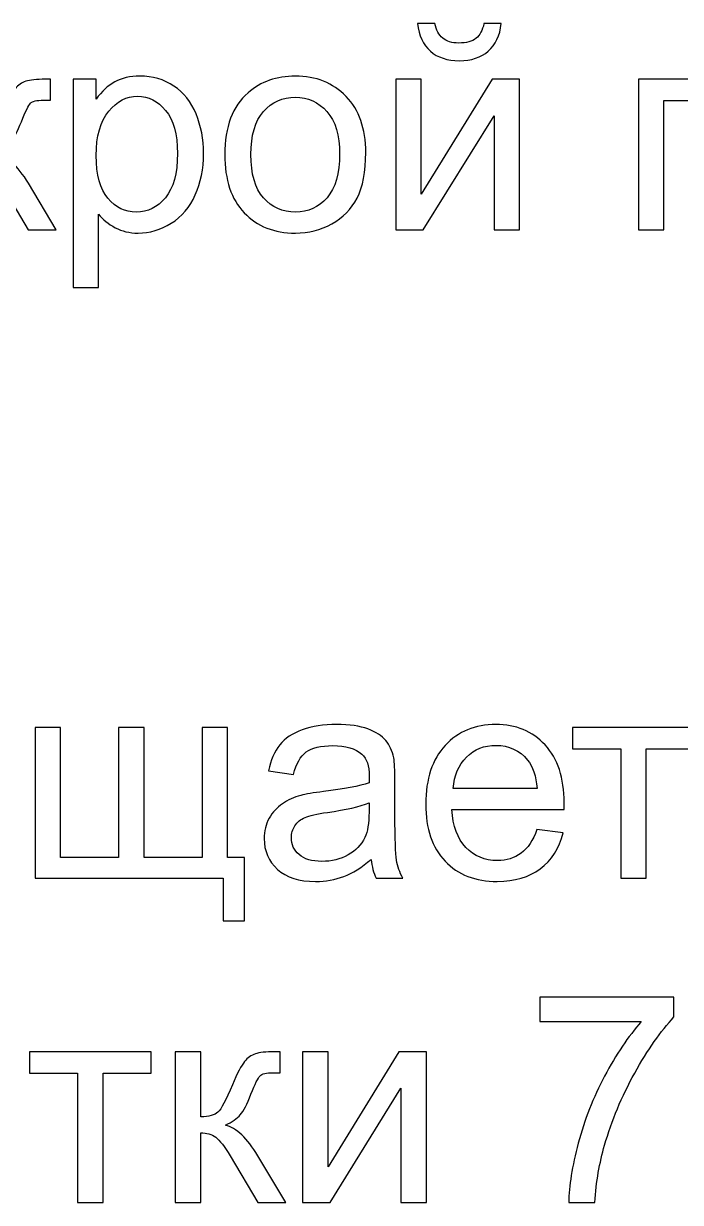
# Model space of a CAD drawing. Header units: centimetres. Extents: x 259 to 610, y 357 to 1252.
# Drawn here: x 314.55 to 322.54, y 1017.49 to 1031.82 of the extents above; entities that cross this region are included whole.
import ezdxf

# ---------------------------------------------------------------- set-up
doc = ezdxf.new("R2010")
doc.units = ezdxf.units.CM
doc.header["$MEASUREMENT"] = 0
doc.layers.add('layer 1', color=7, linetype='Continuous')

msp = doc.modelspace()

# ---------------------------------------------------------------- linework, layer by layer
at = {"layer": 'layer 1', "color": 250}
for points, knots in [([(320.14587, 1031.81939), (320.14587, 1031.81939), (320.35754, 1031.81939), (320.35754, 1031.81939), (320.35754, 1031.81939), (320.34049, 1031.67417), (320.28757, 1031.56246), (320.19938, 1031.48484), (320.19938, 1031.48484), (320.11119, 1031.40665), (319.99418, 1031.36784), (319.84778, 1031.36784), (319.84778, 1031.36784), (319.70079, 1031.36784), (319.5832, 1031.40665), (319.49559, 1031.48367), (319.49559, 1031.48367), (319.40798, 1031.56128), (319.35507, 1031.67299), (319.33802, 1031.81939), (319.33802, 1031.81939), (319.33802, 1031.81939), (319.54968, 1031.81939), (319.54968, 1031.81939), (319.54968, 1031.81939), (319.56556, 1031.74002), (319.59789, 1031.68064), (319.64552, 1031.64183), (319.64552, 1031.64183), (319.69314, 1031.60244), (319.75782, 1031.58303), (319.83837, 1031.58303), (319.83837, 1031.58303), (319.93186, 1031.58303), (320.00241, 1031.60185), (320.05004, 1031.64007), (320.05004, 1031.64007), (320.09766, 1031.6777), (320.13, 1031.73767), (320.14587, 1031.81939)], [0, 0, 0, 0, 0.09090909, 0.09090909, 0.09090909, 0.09090909, 0.18181818, 0.18181818, 0.18181818, 0.18181818, 0.27272727, 0.27272727, 0.27272727, 0.27272727, 0.36363636, 0.36363636, 0.36363636, 0.36363636, 0.45454545, 0.45454545, 0.45454545, 0.45454545, 0.54545455, 0.54545455, 0.54545455, 0.54545455, 0.63636364, 0.63636364, 0.63636364, 0.63636364, 0.72727273, 0.72727273, 0.72727273, 0.72727273, 0.81818182, 0.81818182, 0.81818182, 0.81818182, 1, 1, 1, 1]), ([(315.14937, 1028.60912), (315.14937, 1028.60912), (315.14937, 1031.14206), (315.14937, 1031.14206), (315.14937, 1031.14206), (315.14937, 1031.14206), (315.43159, 1031.14206), (315.43159, 1031.14206), (315.43159, 1031.14206), (315.43159, 1031.14206), (315.43159, 1030.90159), (315.43159, 1030.90159), (315.43159, 1030.90159), (315.49803, 1030.99448), (315.57329, 1031.06445), (315.65737, 1031.1109), (315.65737, 1031.1109), (315.74086, 1031.15735), (315.84258, 1031.18087), (315.96194, 1031.18087), (315.96194, 1031.18087), (316.11833, 1031.18087), (316.25592, 1031.14089), (316.37527, 1031.06034), (316.37527, 1031.06034), (316.49463, 1030.98037), (316.58459, 1030.8669), (316.64574, 1030.72108), (316.64574, 1030.72108), (316.7063, 1030.57468), (316.73687, 1030.41475), (316.73687, 1030.24013), (316.73687, 1030.24013), (316.73687, 1030.05375), (316.70336, 1029.88559), (316.63633, 1029.73566), (316.63633, 1029.73566), (316.5693, 1029.58632), (316.4717, 1029.47166), (316.34352, 1029.3917), (316.34352, 1029.3917), (316.21594, 1029.31233), (316.08129, 1029.27234), (315.94018, 1029.27234), (315.94018, 1029.27234), (315.8367, 1029.27234), (315.7438, 1029.2941), (315.66208, 1029.33761), (315.66208, 1029.33761), (315.57976, 1029.38112), (315.51273, 1029.4358), (315.45982, 1029.50224), (315.45982, 1029.50224), (315.45982, 1029.50224), (315.45982, 1028.60912), (315.45982, 1028.60912), (315.45982, 1028.60912), (315.45982, 1028.60912), (315.14937, 1028.60912), (315.14937, 1028.60912)], [0, 0, 0, 0, 0.0625, 0.0625, 0.0625, 0.0625, 0.125, 0.125, 0.125, 0.125, 0.1875, 0.1875, 0.1875, 0.1875, 0.25, 0.25, 0.25, 0.25, 0.3125, 0.3125, 0.3125, 0.3125, 0.375, 0.375, 0.375, 0.375, 0.4375, 0.4375, 0.4375, 0.4375, 0.5, 0.5, 0.5, 0.5, 0.5625, 0.5625, 0.5625, 0.5625, 0.625, 0.625, 0.625, 0.625, 0.6875, 0.6875, 0.6875, 0.6875, 0.75, 0.75, 0.75, 0.75, 0.8125, 0.8125, 0.8125, 0.8125, 0.875, 0.875, 0.875, 0.875, 1, 1, 1, 1]), ([(316.99499, 1030.22661), (316.99499, 1030.56468), (317.08906, 1030.81516), (317.2778, 1030.97802), (317.2778, 1030.97802), (317.43478, 1031.11325), (317.62705, 1031.18087), (317.85341, 1031.18087), (317.85341, 1031.18087), (318.10447, 1031.18087), (318.31026, 1031.09855), (318.47018, 1030.93392), (318.47018, 1030.93392), (318.62952, 1030.76988), (318.70948, 1030.54234), (318.70948, 1030.25248), (318.70948, 1030.25248), (318.70948, 1030.01729), (318.6742, 1029.83267), (318.60365, 1029.69803), (318.60365, 1029.69803), (318.53309, 1029.56339), (318.4302, 1029.45873), (318.29497, 1029.38406), (318.29497, 1029.38406), (318.16033, 1029.30939), (318.01275, 1029.27234), (317.85341, 1029.27234), (317.85341, 1029.27234), (317.59706, 1029.27234), (317.3901, 1029.35407), (317.23193, 1029.51811), (317.23193, 1029.51811), (317.07377, 1029.68215), (316.99499, 1029.91851), (316.99499, 1030.22661)], [0, 0, 0, 0, 0.1, 0.1, 0.1, 0.1, 0.2, 0.2, 0.2, 0.2, 0.3, 0.3, 0.3, 0.3, 0.4, 0.4, 0.4, 0.4, 0.5, 0.5, 0.5, 0.5, 0.6, 0.6, 0.6, 0.6, 0.7, 0.7, 0.7, 0.7, 0.8, 0.8, 0.8, 0.8, 1, 1, 1, 1]), ([(313.60245, 1031.14206), (313.60245, 1031.14206), (313.91289, 1031.14206), (313.91289, 1031.14206), (313.91289, 1031.14206), (313.91289, 1031.14206), (313.91289, 1030.35184), (313.91289, 1030.35184), (313.91289, 1030.35184), (314.01167, 1030.35184), (314.08105, 1030.37066), (314.12103, 1030.40887), (314.12103, 1030.40887), (314.16042, 1030.4465), (314.21863, 1030.55645), (314.29624, 1030.73931), (314.29624, 1030.73931), (314.35739, 1030.88395), (314.40678, 1030.9792), (314.44441, 1031.02506), (314.44441, 1031.02506), (314.48262, 1031.07092), (314.52613, 1031.10208), (314.57552, 1031.11796), (314.57552, 1031.11796), (314.6255, 1031.13383), (314.70487, 1031.14206), (314.81365, 1031.14206), (314.81365, 1031.14206), (314.81365, 1031.14206), (314.87597, 1031.14206), (314.87597, 1031.14206), (314.87597, 1031.14206), (314.87597, 1031.14206), (314.87597, 1030.8863), (314.87597, 1030.8863), (314.87597, 1030.8863), (314.87597, 1030.8863), (314.78954, 1030.88806), (314.78954, 1030.88806), (314.78954, 1030.88806), (314.70781, 1030.88806), (314.65548, 1030.87572), (314.63255, 1030.85161), (314.63255, 1030.85161), (314.60845, 1030.82633), (314.57141, 1030.75107), (314.52202, 1030.62583), (314.52202, 1030.62583), (314.47498, 1030.50589), (314.43206, 1030.42299), (314.39267, 1030.37712), (314.39267, 1030.37712), (314.35386, 1030.33126), (314.2933, 1030.28952), (314.21157, 1030.2513), (314.21157, 1030.2513), (314.34504, 1030.21544), (314.47674, 1030.09138), (314.6061, 1029.87853), (314.6061, 1029.87853), (314.6061, 1029.87853), (314.94653, 1029.31115), (314.94653, 1029.31115), (314.94653, 1029.31115), (314.94653, 1029.31115), (314.60551, 1029.31115), (314.60551, 1029.31115), (314.60551, 1029.31115), (314.60551, 1029.31115), (314.26978, 1029.87677), (314.26978, 1029.87677), (314.26978, 1029.87677), (314.20217, 1029.99142), (314.14337, 1030.06668), (314.09339, 1030.10313), (314.09339, 1030.10313), (314.04283, 1030.13959), (313.98286, 1030.15781), (313.91289, 1030.15781), (313.91289, 1030.15781), (313.91289, 1030.15781), (313.91289, 1029.31115), (313.91289, 1029.31115), (313.91289, 1029.31115), (313.91289, 1029.31115), (313.60245, 1029.31115), (313.60245, 1029.31115), (313.60245, 1029.31115), (313.60245, 1029.31115), (313.60245, 1031.14206), (313.60245, 1031.14206)], [0, 0, 0, 0, 0.04166667, 0.04166667, 0.04166667, 0.04166667, 0.08333333, 0.08333333, 0.08333333, 0.08333333, 0.125, 0.125, 0.125, 0.125, 0.16666667, 0.16666667, 0.16666667, 0.16666667, 0.20833333, 0.20833333, 0.20833333, 0.20833333, 0.25, 0.25, 0.25, 0.25, 0.29166667, 0.29166667, 0.29166667, 0.29166667, 0.33333333, 0.33333333, 0.33333333, 0.33333333, 0.375, 0.375, 0.375, 0.375, 0.41666667, 0.41666667, 0.41666667, 0.41666667, 0.45833333, 0.45833333, 0.45833333, 0.45833333, 0.5, 0.5, 0.5, 0.5, 0.54166667, 0.54166667, 0.54166667, 0.54166667, 0.58333333, 0.58333333, 0.58333333, 0.58333333, 0.625, 0.625, 0.625, 0.625, 0.66666667, 0.66666667, 0.66666667, 0.66666667, 0.70833333, 0.70833333, 0.70833333, 0.70833333, 0.75, 0.75, 0.75, 0.75, 0.79166667, 0.79166667, 0.79166667, 0.79166667, 0.83333333, 0.83333333, 0.83333333, 0.83333333, 0.875, 0.875, 0.875, 0.875, 0.91666667, 0.91666667, 0.91666667, 0.91666667, 1, 1, 1, 1]), ([(319.07343, 1031.14206), (319.07343, 1031.14206), (319.38388, 1031.14206), (319.38388, 1031.14206), (319.38388, 1031.14206), (319.38388, 1031.14206), (319.38388, 1029.74565), (319.38388, 1029.74565), (319.38388, 1029.74565), (319.38388, 1029.74565), (320.24642, 1031.14206), (320.24642, 1031.14206), (320.24642, 1031.14206), (320.24642, 1031.14206), (320.57979, 1031.14206), (320.57979, 1031.14206), (320.57979, 1031.14206), (320.57979, 1031.14206), (320.57979, 1029.31115), (320.57979, 1029.31115), (320.57979, 1029.31115), (320.57979, 1029.31115), (320.26935, 1029.31115), (320.26935, 1029.31115), (320.26935, 1029.31115), (320.26935, 1029.31115), (320.26935, 1030.69874), (320.26935, 1030.69874), (320.26935, 1030.69874), (320.26935, 1030.69874), (319.40798, 1029.31115), (319.40798, 1029.31115), (319.40798, 1029.31115), (319.40798, 1029.31115), (319.07343, 1029.31115), (319.07343, 1029.31115), (319.07343, 1029.31115), (319.07343, 1029.31115), (319.07343, 1031.14206), (319.07343, 1031.14206)], [0, 0, 0, 0, 0.09090909, 0.09090909, 0.09090909, 0.09090909, 0.18181818, 0.18181818, 0.18181818, 0.18181818, 0.27272727, 0.27272727, 0.27272727, 0.27272727, 0.36363636, 0.36363636, 0.36363636, 0.36363636, 0.45454545, 0.45454545, 0.45454545, 0.45454545, 0.54545455, 0.54545455, 0.54545455, 0.54545455, 0.63636364, 0.63636364, 0.63636364, 0.63636364, 0.72727273, 0.72727273, 0.72727273, 0.72727273, 0.81818182, 0.81818182, 0.81818182, 0.81818182, 1, 1, 1, 1]), ([(322.02441, 1031.14206), (322.02441, 1031.14206), (323.4708, 1031.14206), (323.4708, 1031.14206), (323.4708, 1031.14206), (323.4708, 1031.14206), (323.4708, 1029.31115), (323.4708, 1029.31115), (323.4708, 1029.31115), (323.4708, 1029.31115), (323.16035, 1029.31115), (323.16035, 1029.31115), (323.16035, 1029.31115), (323.16035, 1029.31115), (323.16035, 1030.88454), (323.16035, 1030.88454), (323.16035, 1030.88454), (323.16035, 1030.88454), (322.33486, 1030.88454), (322.33486, 1030.88454), (322.33486, 1030.88454), (322.33486, 1030.88454), (322.33486, 1029.31115), (322.33486, 1029.31115), (322.33486, 1029.31115), (322.33486, 1029.31115), (322.02441, 1029.31115), (322.02441, 1029.31115), (322.02441, 1029.31115), (322.02441, 1029.31115), (322.02441, 1031.14206), (322.02441, 1031.14206)], [0, 0, 0, 0, 0.11111111, 0.11111111, 0.11111111, 0.11111111, 0.22222222, 0.22222222, 0.22222222, 0.22222222, 0.33333333, 0.33333333, 0.33333333, 0.33333333, 0.44444444, 0.44444444, 0.44444444, 0.44444444, 0.55555556, 0.55555556, 0.55555556, 0.55555556, 0.66666667, 0.66666667, 0.66666667, 0.66666667, 0.77777778, 0.77777778, 0.77777778, 0.77777778, 1, 1, 1, 1]), ([(315.43159, 1030.21544), (315.43159, 1029.98084), (315.47922, 1029.80739), (315.57388, 1029.69509), (315.57388, 1029.69509), (315.66913, 1029.58279), (315.78437, 1029.52634), (315.9196, 1029.52634), (315.9196, 1029.52634), (316.05719, 1029.52634), (316.17478, 1029.58455), (316.27238, 1029.70097), (316.27238, 1029.70097), (316.37057, 1029.81738), (316.41937, 1029.9973), (316.41937, 1030.24131), (316.41937, 1030.24131), (316.41937, 1030.47414), (316.37175, 1030.64817), (316.27591, 1030.764), (316.27591, 1030.764), (316.18007, 1030.87983), (316.06601, 1030.93745), (315.93313, 1030.93745), (315.93313, 1030.93745), (315.80142, 1030.93745), (315.68501, 1030.87572), (315.58388, 1030.75283), (315.58388, 1030.75283), (315.48216, 1030.62936), (315.43159, 1030.45062), (315.43159, 1030.21544)], [0, 0, 0, 0, 0.11111111, 0.11111111, 0.11111111, 0.11111111, 0.22222222, 0.22222222, 0.22222222, 0.22222222, 0.33333333, 0.33333333, 0.33333333, 0.33333333, 0.44444444, 0.44444444, 0.44444444, 0.44444444, 0.55555556, 0.55555556, 0.55555556, 0.55555556, 0.66666667, 0.66666667, 0.66666667, 0.66666667, 0.77777778, 0.77777778, 0.77777778, 0.77777778, 1, 1, 1, 1]), ([(317.31249, 1030.22602), (317.31249, 1029.99201), (317.36364, 1029.8168), (317.46594, 1029.70097), (317.46594, 1029.70097), (317.56884, 1029.58455), (317.6976, 1029.52634), (317.85341, 1029.52634), (317.85341, 1029.52634), (318.00746, 1029.52634), (318.13563, 1029.58455), (318.23853, 1029.70156), (318.23853, 1029.70156), (318.34083, 1029.81856), (318.39198, 1029.99671), (318.39198, 1030.23601), (318.39198, 1030.23601), (318.39198, 1030.46179), (318.34024, 1030.63289), (318.23735, 1030.74872), (318.23735, 1030.74872), (318.13446, 1030.86513), (318.00628, 1030.92334), (317.85341, 1030.92334), (317.85341, 1030.92334), (317.6976, 1030.92334), (317.56884, 1030.86572), (317.46594, 1030.74989), (317.46594, 1030.74989), (317.36364, 1030.63406), (317.31249, 1030.45944), (317.31249, 1030.22602)], [0, 0, 0, 0, 0.11111111, 0.11111111, 0.11111111, 0.11111111, 0.22222222, 0.22222222, 0.22222222, 0.22222222, 0.33333333, 0.33333333, 0.33333333, 0.33333333, 0.44444444, 0.44444444, 0.44444444, 0.44444444, 0.55555556, 0.55555556, 0.55555556, 0.55555556, 0.66666667, 0.66666667, 0.66666667, 0.66666667, 0.77777778, 0.77777778, 0.77777778, 0.77777778, 1, 1, 1, 1]), ([(318.77533, 1021.65824), (318.66009, 1021.56005), (318.54896, 1021.49125), (318.44254, 1021.45068), (318.44254, 1021.45068), (318.33612, 1021.41012), (318.22205, 1021.39012), (318.09976, 1021.39012), (318.09976, 1021.39012), (317.89868, 1021.39012), (317.74404, 1021.43893), (317.63586, 1021.53711), (317.63586, 1021.53711), (317.52767, 1021.63472), (317.47358, 1021.75995), (317.47358, 1021.91223), (317.47358, 1021.91223), (317.47358, 1022.0016), (317.49416, 1022.08333), (317.53473, 1022.15741), (317.53473, 1022.15741), (317.57589, 1022.2315), (317.62939, 1022.29029), (317.69524, 1022.33498), (317.69524, 1022.33498), (317.76168, 1022.37966), (317.83576, 1022.41377), (317.91867, 1022.4367), (317.91867, 1022.4367), (317.97981, 1022.45257), (318.07212, 1022.46786), (318.19501, 1022.48315), (318.19501, 1022.48315), (318.44548, 1022.51254), (318.63069, 1022.54841), (318.74887, 1022.58957), (318.74887, 1022.58957), (318.75004, 1022.6319), (318.75063, 1022.65895), (318.75063, 1022.67012), (318.75063, 1022.67012), (318.75063, 1022.79594), (318.72123, 1022.88472), (318.66244, 1022.93646), (318.66244, 1022.93646), (318.58306, 1023.00643), (318.46488, 1023.04112), (318.30849, 1023.04112), (318.30849, 1023.04112), (318.16208, 1023.04112), (318.0539, 1023.01525), (317.98452, 1022.9641), (317.98452, 1022.9641), (317.91455, 1022.91295), (317.8634, 1022.8224), (317.82988, 1022.69187), (317.82988, 1022.69187), (317.82988, 1022.69187), (317.5265, 1022.7342), (317.5265, 1022.7342), (317.5265, 1022.7342), (317.55413, 1022.86414), (317.5994, 1022.96939), (317.6629, 1023.04935), (317.6629, 1023.04935), (317.7264, 1023.12932), (317.81813, 1023.19046), (317.93807, 1023.23397), (317.93807, 1023.23397), (318.05743, 1023.27689), (318.19677, 1023.29865), (318.35435, 1023.29865), (318.35435, 1023.29865), (318.51074, 1023.29865), (318.63833, 1023.28042), (318.73652, 1023.24338), (318.73652, 1023.24338), (318.83412, 1023.20634), (318.90644, 1023.16048), (318.9523, 1023.10462), (318.9523, 1023.10462), (318.99816, 1023.04876), (319.0305, 1022.97821), (319.04932, 1022.89295), (319.04932, 1022.89295), (319.05931, 1022.84004), (319.0646, 1022.74479), (319.0646, 1022.60779), (319.0646, 1022.60779), (319.0646, 1022.60779), (319.0646, 1022.19622), (319.0646, 1022.19622), (319.0646, 1022.19622), (319.0646, 1021.90871), (319.07107, 1021.72703), (319.08401, 1021.65), (319.08401, 1021.65), (319.09635, 1021.57298), (319.12222, 1021.49949), (319.15985, 1021.42893), (319.15985, 1021.42893), (319.15985, 1021.42893), (318.8353, 1021.42893), (318.8353, 1021.42893), (318.8353, 1021.42893), (318.80414, 1021.49419), (318.78415, 1021.57063), (318.77533, 1021.65824)], [0, 0, 0, 0, 0.03571429, 0.03571429, 0.03571429, 0.03571429, 0.07142857, 0.07142857, 0.07142857, 0.07142857, 0.10714286, 0.10714286, 0.10714286, 0.10714286, 0.14285714, 0.14285714, 0.14285714, 0.14285714, 0.17857143, 0.17857143, 0.17857143, 0.17857143, 0.21428571, 0.21428571, 0.21428571, 0.21428571, 0.25, 0.25, 0.25, 0.25, 0.28571429, 0.28571429, 0.28571429, 0.28571429, 0.32142857, 0.32142857, 0.32142857, 0.32142857, 0.35714286, 0.35714286, 0.35714286, 0.35714286, 0.39285714, 0.39285714, 0.39285714, 0.39285714, 0.42857143, 0.42857143, 0.42857143, 0.42857143, 0.46428571, 0.46428571, 0.46428571, 0.46428571, 0.5, 0.5, 0.5, 0.5, 0.53571429, 0.53571429, 0.53571429, 0.53571429, 0.57142857, 0.57142857, 0.57142857, 0.57142857, 0.60714286, 0.60714286, 0.60714286, 0.60714286, 0.64285714, 0.64285714, 0.64285714, 0.64285714, 0.67857143, 0.67857143, 0.67857143, 0.67857143, 0.71428571, 0.71428571, 0.71428571, 0.71428571, 0.75, 0.75, 0.75, 0.75, 0.78571429, 0.78571429, 0.78571429, 0.78571429, 0.82142857, 0.82142857, 0.82142857, 0.82142857, 0.85714286, 0.85714286, 0.85714286, 0.85714286, 0.89285714, 0.89285714, 0.89285714, 0.89285714, 0.92857143, 0.92857143, 0.92857143, 0.92857143, 1, 1, 1, 1]), ([(320.79027, 1022.0216), (320.79027, 1022.0216), (321.1113, 1021.97926), (321.1113, 1021.97926), (321.1113, 1021.97926), (321.06132, 1021.79288), (320.96784, 1021.64765), (320.83143, 1021.54476), (320.83143, 1021.54476), (320.69502, 1021.44187), (320.52099, 1021.39012), (320.30873, 1021.39012), (320.30873, 1021.39012), (320.0418, 1021.39012), (319.83013, 1021.47244), (319.67373, 1021.63707), (319.67373, 1021.63707), (319.51734, 1021.80111), (319.43914, 1022.03218), (319.43914, 1022.3291), (319.43914, 1022.3291), (319.43914, 1022.63602), (319.51792, 1022.87473), (319.67609, 1023.04406), (319.67609, 1023.04406), (319.83425, 1023.21398), (320.03945, 1023.29865), (320.29168, 1023.29865), (320.29168, 1023.29865), (320.53569, 1023.29865), (320.735, 1023.21575), (320.88964, 1023.04935), (320.88964, 1023.04935), (321.04427, 1022.88296), (321.12188, 1022.64895), (321.12188, 1022.34733), (321.12188, 1022.34733), (321.12188, 1022.3291), (321.1213, 1022.30147), (321.12012, 1022.26501), (321.12012, 1022.26501), (321.12012, 1022.26501), (319.75664, 1022.26501), (319.75664, 1022.26501), (319.75664, 1022.26501), (319.7684, 1022.06452), (319.82484, 1021.91047), (319.92715, 1021.80405), (319.92715, 1021.80405), (320.02886, 1021.69763), (320.15645, 1021.64412), (320.30873, 1021.64412), (320.30873, 1021.64412), (320.42221, 1021.64412), (320.51922, 1021.67411), (320.59919, 1021.73408), (320.59919, 1021.73408), (320.67974, 1021.79405), (320.74324, 1021.88989), (320.79027, 1022.0216)], [0, 0, 0, 0, 0.0625, 0.0625, 0.0625, 0.0625, 0.125, 0.125, 0.125, 0.125, 0.1875, 0.1875, 0.1875, 0.1875, 0.25, 0.25, 0.25, 0.25, 0.3125, 0.3125, 0.3125, 0.3125, 0.375, 0.375, 0.375, 0.375, 0.4375, 0.4375, 0.4375, 0.4375, 0.5, 0.5, 0.5, 0.5, 0.5625, 0.5625, 0.5625, 0.5625, 0.625, 0.625, 0.625, 0.625, 0.6875, 0.6875, 0.6875, 0.6875, 0.75, 0.75, 0.75, 0.75, 0.8125, 0.8125, 0.8125, 0.8125, 0.875, 0.875, 0.875, 0.875, 1, 1, 1, 1]), ([(314.68723, 1023.25984), (314.68723, 1023.25984), (314.99767, 1023.25984), (314.99767, 1023.25984), (314.99767, 1023.25984), (314.99767, 1023.25984), (314.99767, 1021.68293), (314.99767, 1021.68293), (314.99767, 1021.68293), (314.99767, 1021.68293), (315.70322, 1021.68293), (315.70322, 1021.68293), (315.70322, 1021.68293), (315.70322, 1021.68293), (315.70322, 1023.25984), (315.70322, 1023.25984), (315.70322, 1023.25984), (315.70322, 1023.25984), (316.01367, 1023.25984), (316.01367, 1023.25984), (316.01367, 1023.25984), (316.01367, 1023.25984), (316.01367, 1021.68293), (316.01367, 1021.68293), (316.01367, 1021.68293), (316.01367, 1021.68293), (316.71922, 1021.68293), (316.71922, 1021.68293), (316.71922, 1021.68293), (316.71922, 1021.68293), (316.71922, 1023.25984), (316.71922, 1023.25984), (316.71922, 1023.25984), (316.71922, 1023.25984), (317.02967, 1023.25984), (317.02967, 1023.25984), (317.02967, 1023.25984), (317.02967, 1023.25984), (317.02967, 1021.68293), (317.02967, 1021.68293), (317.02967, 1021.68293), (317.02967, 1021.68293), (317.23428, 1021.68293), (317.23428, 1021.68293), (317.23428, 1021.68293), (317.23428, 1021.68293), (317.23428, 1020.91035), (317.23428, 1020.91035), (317.23428, 1020.91035), (317.23428, 1020.91035), (316.97675, 1020.91035), (316.97675, 1020.91035), (316.97675, 1020.91035), (316.97675, 1020.91035), (316.97675, 1021.42893), (316.97675, 1021.42893), (316.97675, 1021.42893), (316.97675, 1021.42893), (314.68723, 1021.42893), (314.68723, 1021.42893), (314.68723, 1021.42893), (314.68723, 1021.42893), (314.68723, 1023.25984), (314.68723, 1023.25984)], [0, 0, 0, 0, 0.05882353, 0.05882353, 0.05882353, 0.05882353, 0.11764706, 0.11764706, 0.11764706, 0.11764706, 0.17647059, 0.17647059, 0.17647059, 0.17647059, 0.23529412, 0.23529412, 0.23529412, 0.23529412, 0.29411765, 0.29411765, 0.29411765, 0.29411765, 0.35294118, 0.35294118, 0.35294118, 0.35294118, 0.41176471, 0.41176471, 0.41176471, 0.41176471, 0.47058824, 0.47058824, 0.47058824, 0.47058824, 0.52941176, 0.52941176, 0.52941176, 0.52941176, 0.58823529, 0.58823529, 0.58823529, 0.58823529, 0.64705882, 0.64705882, 0.64705882, 0.64705882, 0.70588235, 0.70588235, 0.70588235, 0.70588235, 0.76470588, 0.76470588, 0.76470588, 0.76470588, 0.82352941, 0.82352941, 0.82352941, 0.82352941, 0.88235294, 0.88235294, 0.88235294, 0.88235294, 1, 1, 1, 1]), ([(321.2242, 1023.25984), (321.2242, 1023.25984), (322.70586, 1023.25984), (322.70586, 1023.25984), (322.70586, 1023.25984), (322.70586, 1023.25984), (322.70586, 1023.00232), (322.70586, 1023.00232), (322.70586, 1023.00232), (322.70586, 1023.00232), (322.12025, 1023.00232), (322.12025, 1023.00232), (322.12025, 1023.00232), (322.12025, 1023.00232), (322.12025, 1021.42893), (322.12025, 1021.42893), (322.12025, 1021.42893), (322.12025, 1021.42893), (321.80981, 1021.42893), (321.80981, 1021.42893), (321.80981, 1021.42893), (321.80981, 1021.42893), (321.80981, 1023.00232), (321.80981, 1023.00232), (321.80981, 1023.00232), (321.80981, 1023.00232), (321.2242, 1023.00232), (321.2242, 1023.00232), (321.2242, 1023.00232), (321.2242, 1023.00232), (321.2242, 1023.25984), (321.2242, 1023.25984)], [0, 0, 0, 0, 0.11111111, 0.11111111, 0.11111111, 0.11111111, 0.22222222, 0.22222222, 0.22222222, 0.22222222, 0.33333333, 0.33333333, 0.33333333, 0.33333333, 0.44444444, 0.44444444, 0.44444444, 0.44444444, 0.55555556, 0.55555556, 0.55555556, 0.55555556, 0.66666667, 0.66666667, 0.66666667, 0.66666667, 0.77777778, 0.77777778, 0.77777778, 0.77777778, 1, 1, 1, 1]), ([(319.77428, 1022.51901), (319.77428, 1022.51901), (320.7938, 1022.51901), (320.7938, 1022.51901), (320.7938, 1022.51901), (320.78028, 1022.67306), (320.74088, 1022.7883), (320.6768, 1022.86532), (320.6768, 1022.86532), (320.57861, 1022.98468), (320.45043, 1023.04465), (320.29345, 1023.04465), (320.29345, 1023.04465), (320.15116, 1023.04465), (320.0318, 1022.99702), (319.93479, 1022.90177), (319.93479, 1022.90177), (319.83836, 1022.80652), (319.78486, 1022.67894), (319.77428, 1022.51901)], [0, 0, 0, 0, 0.16666667, 0.16666667, 0.16666667, 0.16666667, 0.33333333, 0.33333333, 0.33333333, 0.33333333, 0.5, 0.5, 0.5, 0.5, 0.66666667, 0.66666667, 0.66666667, 0.66666667, 1, 1, 1, 1]), ([(318.75063, 1022.34615), (318.63774, 1022.30029), (318.46841, 1022.26148), (318.24263, 1022.22973), (318.24263, 1022.22973), (318.11446, 1022.21151), (318.02391, 1022.19093), (317.971, 1022.168), (317.971, 1022.168), (317.91808, 1022.14507), (317.87751, 1022.11155), (317.8487, 1022.06804), (317.8487, 1022.06804), (317.81989, 1022.02395), (317.80519, 1021.97515), (317.80519, 1021.92105), (317.80519, 1021.92105), (317.80519, 1021.83933), (317.83635, 1021.77054), (317.89926, 1021.71586), (317.89926, 1021.71586), (317.96218, 1021.66117), (318.0539, 1021.63354), (318.17443, 1021.63354), (318.17443, 1021.63354), (318.29379, 1021.63354), (318.40021, 1021.65941), (318.49369, 1021.71174), (318.49369, 1021.71174), (318.58659, 1021.76348), (318.65538, 1021.83462), (318.69889, 1021.92458), (318.69889, 1021.92458), (318.73241, 1021.99455), (318.74887, 1022.09744), (318.74887, 1022.23326), (318.74887, 1022.23326), (318.74887, 1022.23326), (318.75063, 1022.34615), (318.75063, 1022.34615)], [0, 0, 0, 0, 0.09090909, 0.09090909, 0.09090909, 0.09090909, 0.18181818, 0.18181818, 0.18181818, 0.18181818, 0.27272727, 0.27272727, 0.27272727, 0.27272727, 0.36363636, 0.36363636, 0.36363636, 0.36363636, 0.45454545, 0.45454545, 0.45454545, 0.45454545, 0.54545455, 0.54545455, 0.54545455, 0.54545455, 0.63636364, 0.63636364, 0.63636364, 0.63636364, 0.72727273, 0.72727273, 0.72727273, 0.72727273, 0.81818182, 0.81818182, 0.81818182, 0.81818182, 1, 1, 1, 1]), ([(320.82437, 1019.68562), (320.82437, 1019.68562), (320.82437, 1019.98195), (320.82437, 1019.98195), (320.82437, 1019.98195), (320.82437, 1019.98195), (322.45772, 1019.98195), (322.45772, 1019.98195), (322.45772, 1019.98195), (322.45772, 1019.98195), (322.45772, 1019.74207), (322.45772, 1019.74207), (322.45772, 1019.74207), (322.29721, 1019.57097), (322.13728, 1019.34343), (321.97971, 1019.05944), (321.97971, 1019.05944), (321.82155, 1018.77546), (321.69984, 1018.48324), (321.61341, 1018.18279), (321.61341, 1018.18279), (321.55167, 1017.97171), (321.51169, 1017.73947), (321.49464, 1017.48782), (321.49464, 1017.48782), (321.49464, 1017.48782), (321.17714, 1017.48782), (321.17714, 1017.48782), (321.17714, 1017.48782), (321.18067, 1017.68655), (321.21948, 1017.92703), (321.29415, 1018.20866), (321.29415, 1018.20866), (321.36882, 1018.49088), (321.47524, 1018.76252), (321.61459, 1019.02416), (321.61459, 1019.02416), (321.75393, 1019.28581), (321.9021, 1019.50629), (322.05908, 1019.68562), (322.05908, 1019.68562), (322.05908, 1019.68562), (320.82437, 1019.68562), (320.82437, 1019.68562)], [0, 0, 0, 0, 0.08333333, 0.08333333, 0.08333333, 0.08333333, 0.16666667, 0.16666667, 0.16666667, 0.16666667, 0.25, 0.25, 0.25, 0.25, 0.33333333, 0.33333333, 0.33333333, 0.33333333, 0.41666667, 0.41666667, 0.41666667, 0.41666667, 0.5, 0.5, 0.5, 0.5, 0.58333333, 0.58333333, 0.58333333, 0.58333333, 0.66666667, 0.66666667, 0.66666667, 0.66666667, 0.75, 0.75, 0.75, 0.75, 0.83333333, 0.83333333, 0.83333333, 0.83333333, 1, 1, 1, 1]), ([(314.61902, 1019.31873), (314.61902, 1019.31873), (316.10068, 1019.31873), (316.10068, 1019.31873), (316.10068, 1019.31873), (316.10068, 1019.31873), (316.10068, 1019.06121), (316.10068, 1019.06121), (316.10068, 1019.06121), (316.10068, 1019.06121), (315.51507, 1019.06121), (315.51507, 1019.06121), (315.51507, 1019.06121), (315.51507, 1019.06121), (315.51507, 1017.48782), (315.51507, 1017.48782), (315.51507, 1017.48782), (315.51507, 1017.48782), (315.20463, 1017.48782), (315.20463, 1017.48782), (315.20463, 1017.48782), (315.20463, 1017.48782), (315.20463, 1019.06121), (315.20463, 1019.06121), (315.20463, 1019.06121), (315.20463, 1019.06121), (314.61902, 1019.06121), (314.61902, 1019.06121), (314.61902, 1019.06121), (314.61902, 1019.06121), (314.61902, 1019.31873), (314.61902, 1019.31873)], [0, 0, 0, 0, 0.11111111, 0.11111111, 0.11111111, 0.11111111, 0.22222222, 0.22222222, 0.22222222, 0.22222222, 0.33333333, 0.33333333, 0.33333333, 0.33333333, 0.44444444, 0.44444444, 0.44444444, 0.44444444, 0.55555556, 0.55555556, 0.55555556, 0.55555556, 0.66666667, 0.66666667, 0.66666667, 0.66666667, 0.77777778, 0.77777778, 0.77777778, 0.77777778, 1, 1, 1, 1]), ([(316.39349, 1019.31873), (316.39349, 1019.31873), (316.70393, 1019.31873), (316.70393, 1019.31873), (316.70393, 1019.31873), (316.70393, 1019.31873), (316.70393, 1018.52851), (316.70393, 1018.52851), (316.70393, 1018.52851), (316.80271, 1018.52851), (316.87209, 1018.54733), (316.91207, 1018.58554), (316.91207, 1018.58554), (316.95146, 1018.62317), (317.00967, 1018.73312), (317.08728, 1018.91598), (317.08728, 1018.91598), (317.14843, 1019.06062), (317.19782, 1019.15587), (317.23545, 1019.20173), (317.23545, 1019.20173), (317.27366, 1019.24759), (317.31717, 1019.27875), (317.36656, 1019.29463), (317.36656, 1019.29463), (317.41654, 1019.3105), (317.49591, 1019.31873), (317.60469, 1019.31873), (317.60469, 1019.31873), (317.60469, 1019.31873), (317.66701, 1019.31873), (317.66701, 1019.31873), (317.66701, 1019.31873), (317.66701, 1019.31873), (317.66701, 1019.06297), (317.66701, 1019.06297), (317.66701, 1019.06297), (317.66701, 1019.06297), (317.58058, 1019.06473), (317.58058, 1019.06473), (317.58058, 1019.06473), (317.49885, 1019.06473), (317.44652, 1019.05239), (317.42359, 1019.02828), (317.42359, 1019.02828), (317.39949, 1019.003), (317.36245, 1018.92774), (317.31306, 1018.8025), (317.31306, 1018.8025), (317.26602, 1018.68256), (317.2231, 1018.59966), (317.18371, 1018.55379), (317.18371, 1018.55379), (317.1449, 1018.50793), (317.08434, 1018.46619), (317.00261, 1018.42797), (317.00261, 1018.42797), (317.13608, 1018.39211), (317.26778, 1018.26805), (317.39714, 1018.0552), (317.39714, 1018.0552), (317.39714, 1018.0552), (317.73757, 1017.48782), (317.73757, 1017.48782), (317.73757, 1017.48782), (317.73757, 1017.48782), (317.39655, 1017.48782), (317.39655, 1017.48782), (317.39655, 1017.48782), (317.39655, 1017.48782), (317.06082, 1018.05344), (317.06082, 1018.05344), (317.06082, 1018.05344), (316.99321, 1018.16809), (316.93441, 1018.24335), (316.88443, 1018.2798), (316.88443, 1018.2798), (316.83387, 1018.31626), (316.7739, 1018.33448), (316.70393, 1018.33448), (316.70393, 1018.33448), (316.70393, 1018.33448), (316.70393, 1017.48782), (316.70393, 1017.48782), (316.70393, 1017.48782), (316.70393, 1017.48782), (316.39349, 1017.48782), (316.39349, 1017.48782), (316.39349, 1017.48782), (316.39349, 1017.48782), (316.39349, 1019.31873), (316.39349, 1019.31873)], [0, 0, 0, 0, 0.04166667, 0.04166667, 0.04166667, 0.04166667, 0.08333333, 0.08333333, 0.08333333, 0.08333333, 0.125, 0.125, 0.125, 0.125, 0.16666667, 0.16666667, 0.16666667, 0.16666667, 0.20833333, 0.20833333, 0.20833333, 0.20833333, 0.25, 0.25, 0.25, 0.25, 0.29166667, 0.29166667, 0.29166667, 0.29166667, 0.33333333, 0.33333333, 0.33333333, 0.33333333, 0.375, 0.375, 0.375, 0.375, 0.41666667, 0.41666667, 0.41666667, 0.41666667, 0.45833333, 0.45833333, 0.45833333, 0.45833333, 0.5, 0.5, 0.5, 0.5, 0.54166667, 0.54166667, 0.54166667, 0.54166667, 0.58333333, 0.58333333, 0.58333333, 0.58333333, 0.625, 0.625, 0.625, 0.625, 0.66666667, 0.66666667, 0.66666667, 0.66666667, 0.70833333, 0.70833333, 0.70833333, 0.70833333, 0.75, 0.75, 0.75, 0.75, 0.79166667, 0.79166667, 0.79166667, 0.79166667, 0.83333333, 0.83333333, 0.83333333, 0.83333333, 0.875, 0.875, 0.875, 0.875, 0.91666667, 0.91666667, 0.91666667, 0.91666667, 1, 1, 1, 1]), ([(317.94041, 1019.31873), (317.94041, 1019.31873), (318.25086, 1019.31873), (318.25086, 1019.31873), (318.25086, 1019.31873), (318.25086, 1019.31873), (318.25086, 1017.92232), (318.25086, 1017.92232), (318.25086, 1017.92232), (318.25086, 1017.92232), (319.1134, 1019.31873), (319.1134, 1019.31873), (319.1134, 1019.31873), (319.1134, 1019.31873), (319.44677, 1019.31873), (319.44677, 1019.31873), (319.44677, 1019.31873), (319.44677, 1019.31873), (319.44677, 1017.48782), (319.44677, 1017.48782), (319.44677, 1017.48782), (319.44677, 1017.48782), (319.13633, 1017.48782), (319.13633, 1017.48782), (319.13633, 1017.48782), (319.13633, 1017.48782), (319.13633, 1018.87541), (319.13633, 1018.87541), (319.13633, 1018.87541), (319.13633, 1018.87541), (318.27496, 1017.48782), (318.27496, 1017.48782), (318.27496, 1017.48782), (318.27496, 1017.48782), (317.94041, 1017.48782), (317.94041, 1017.48782), (317.94041, 1017.48782), (317.94041, 1017.48782), (317.94041, 1019.31873), (317.94041, 1019.31873)], [0, 0, 0, 0, 0.09090909, 0.09090909, 0.09090909, 0.09090909, 0.18181818, 0.18181818, 0.18181818, 0.18181818, 0.27272727, 0.27272727, 0.27272727, 0.27272727, 0.36363636, 0.36363636, 0.36363636, 0.36363636, 0.45454545, 0.45454545, 0.45454545, 0.45454545, 0.54545455, 0.54545455, 0.54545455, 0.54545455, 0.63636364, 0.63636364, 0.63636364, 0.63636364, 0.72727273, 0.72727273, 0.72727273, 0.72727273, 0.81818182, 0.81818182, 0.81818182, 0.81818182, 1, 1, 1, 1])]:
    msp.add_open_spline(points, degree=3, knots=knots, dxfattribs=at)

doc.saveas('drawing.dxf')
